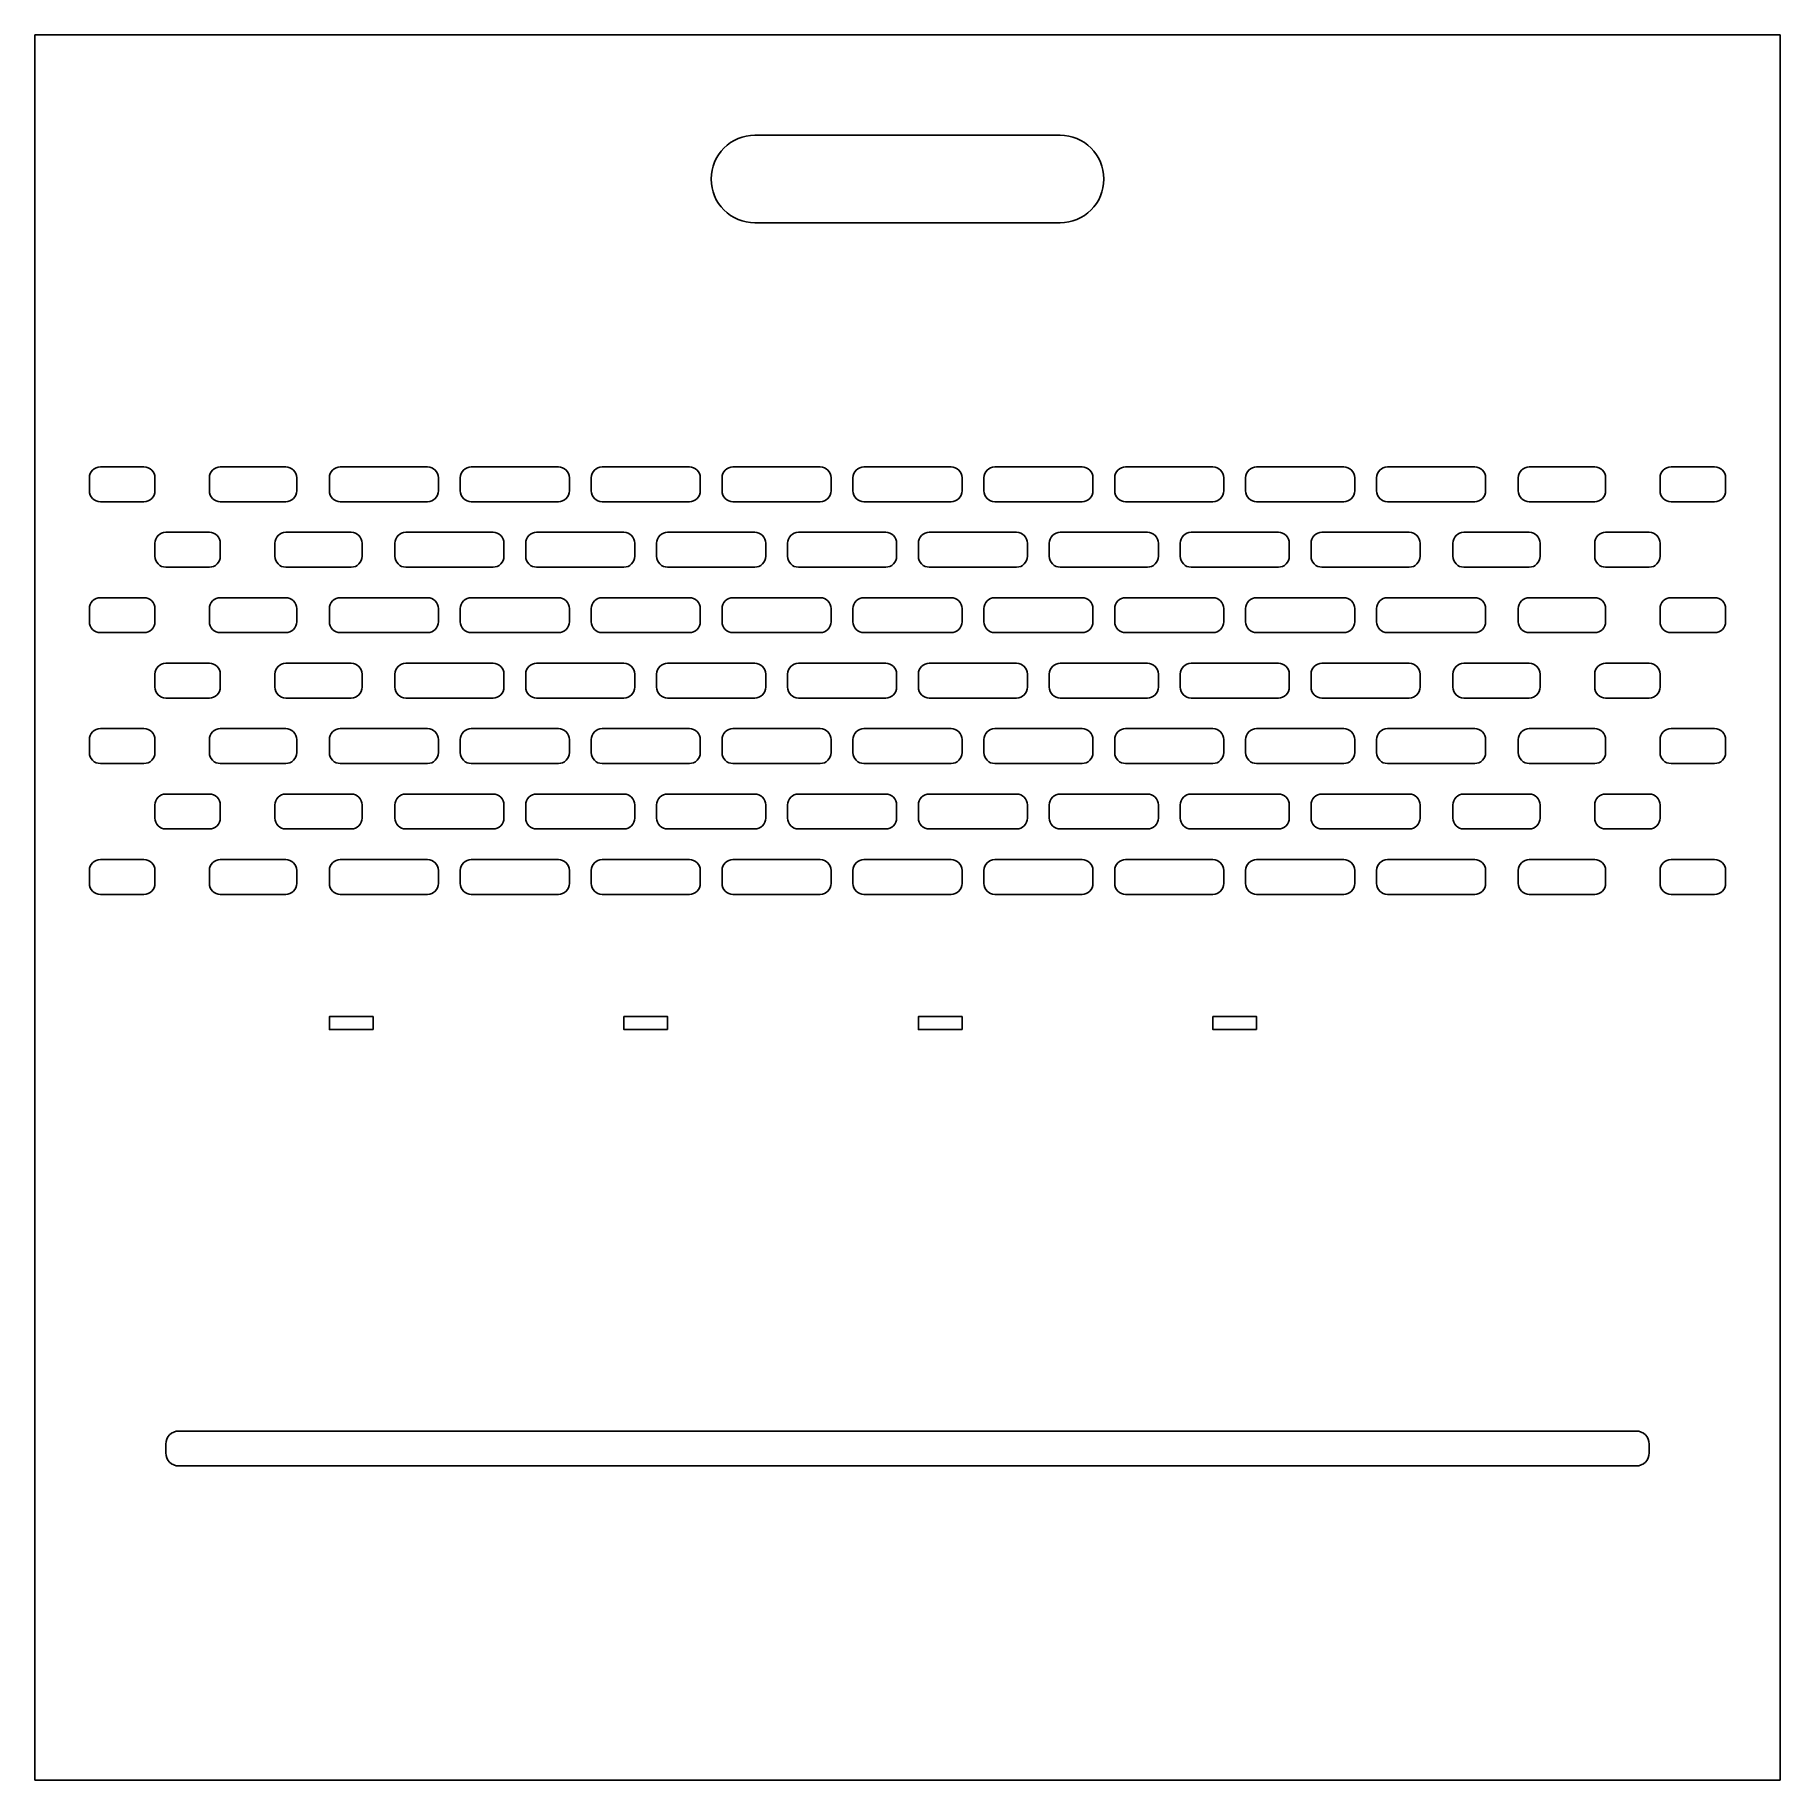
# Model space of a CAD drawing. Header units: millimetres. Extents: x 0 to 400, y 3 to 403.
import ezdxf

# ---------------------------------------------------------------- set-up
doc = ezdxf.new("R2010")
doc.units = ezdxf.units.MM
doc.layers.get('0').update_dxf_attribs({"linetype": 'CONTINUOUS'})

msp = doc.modelspace()

# ---------------------------------------------------------------- linework, layer by layer
for points in [[(400, 403), (0, 403), (0, 3), (400, 3)], [(77.5, 175), (67.5, 175), (67.5, 178), (77.5, 178)], [(145, 175), (135, 175), (135, 178), (145, 178)], [(212.5, 175), (202.5, 175), (202.5, 178), (212.5, 178)], [(280, 175), (270, 175), (270, 178), (280, 178)]]:
    msp.add_lwpolyline(points, close=True)
for points in [[(235, 359.94), (165, 359.94, -0.414214), (155, 369.94), (155, 370, -0.414214), (165, 380), (235, 380, -0.414214), (245, 370), (245, 369.94, -0.414214)], [(12.5, 298.5), (12.5, 301.5, -0.414214), (15, 304), (25, 304, -0.414214), (27.5, 301.5), (27.5, 298.5, -0.414214), (25, 296), (15, 296, -0.414214)], [(57.5, 296), (42.5, 296, -0.414214), (40, 298.5), (40, 301.5, -0.414214), (42.5, 304), (57.5, 304, -0.414214), (60, 301.5), (60, 298.5, -0.414214)], [(92.5, 301.5), (92.5, 298.5, -0.414214), (90, 296), (70, 296, -0.414214), (67.5, 298.5), (67.5, 301.5, -0.414214), (70, 304), (90, 304, -0.414214)], [(120, 296), (100, 296, -0.414214), (97.5, 298.5), (97.5, 301.5, -0.414214), (100, 304), (120, 304, -0.414214), (122.5, 301.5), (122.5, 298.5, -0.414214)], [(150, 296), (130, 296, -0.414214), (127.5, 298.5), (127.5, 301.5, -0.414214), (130, 304), (150, 304, -0.414214), (152.5, 301.5), (152.5, 298.5, -0.414214)], [(180, 296), (160, 296, -0.414214), (157.5, 298.5), (157.5, 301.5, -0.414214), (160, 304), (180, 304, -0.414214), (182.5, 301.5), (182.5, 298.5, -0.414214)], [(210, 296), (190, 296, -0.414214), (187.5, 298.5), (187.5, 301.5, -0.414214), (190, 304), (210, 304, -0.414214), (212.5, 301.5), (212.5, 298.5, -0.414214)], [(240, 296), (220, 296, -0.414214), (217.5, 298.5), (217.5, 301.5, -0.414214), (220, 304), (240, 304, -0.414214), (242.5, 301.5), (242.5, 298.5, -0.414214)], [(250, 304), (270, 304, -0.414214), (272.5, 301.5), (272.5, 298.5, -0.414214), (270, 296), (250, 296, -0.414214), (247.5, 298.5), (247.5, 301.5, -0.414214)], [(277.5, 298.5), (277.5, 301.5, -0.414214), (280, 304), (300, 304, -0.414214), (302.5, 301.5), (302.5, 298.5, -0.414214), (300, 296), (280, 296, -0.414214)], [(330, 296), (310, 296, -0.414214), (307.5, 298.5), (307.5, 301.5, -0.414214), (310, 304), (330, 304, -0.414214), (332.5, 301.5), (332.5, 298.5, -0.414214)], [(340, 298.5), (340, 301.5, -0.414214), (342.5, 304), (357.5, 304, -0.414214), (360, 301.5), (360, 298.5, -0.414214), (357.5, 296), (342.5, 296, -0.414214)], [(385, 296), (375, 296, -0.414214), (372.5, 298.5), (372.5, 301.5, -0.414214), (375, 304), (385, 304, -0.414214), (387.5, 301.5), (387.5, 298.5, -0.414214)], [(27.5, 283.5), (27.5, 286.5, -0.414214), (30, 289), (40, 289, -0.414214), (42.5, 286.5), (42.5, 283.5, -0.414214), (40, 281), (30, 281, -0.414214)], [(57.5, 289), (72.5, 289, -0.414214), (75, 286.5), (75, 283.5, -0.414214), (72.5, 281), (57.5, 281, -0.414214), (55, 283.5), (55, 286.5, -0.414214)], [(82.5, 283.5), (82.5, 286.5, -0.414214), (85, 289), (105, 289, -0.414214), (107.5, 286.5), (107.5, 283.5, -0.414214), (105, 281), (85, 281, -0.414214)], [(135, 281), (115, 281, -0.414214), (112.5, 283.5), (112.5, 286.5, -0.414214), (115, 289), (135, 289, -0.414214), (137.5, 286.5), (137.5, 283.5, -0.414214)], [(145, 289), (165, 289, -0.414214), (167.5, 286.5), (167.5, 283.5, -0.414214), (165, 281), (145, 281, -0.414214), (142.5, 283.5), (142.5, 286.5, -0.414214)], [(195, 281), (175, 281, -0.414214), (172.5, 283.5), (172.5, 286.5, -0.414214), (175, 289), (195, 289, -0.414214), (197.5, 286.5), (197.5, 283.5, -0.414214)], [(225, 281), (205, 281, -0.414214), (202.5, 283.5), (202.5, 286.5, -0.414214), (205, 289), (225, 289, -0.414214), (227.5, 286.5), (227.5, 283.5, -0.414214)], [(232.5, 283.5), (232.5, 286.5, -0.414214), (235, 289), (255, 289, -0.414214), (257.5, 286.5), (257.5, 283.5, -0.414214), (255, 281), (235, 281, -0.414214)], [(265, 289), (285, 289, -0.414214), (287.5, 286.5), (287.5, 283.5, -0.414214), (285, 281), (265, 281, -0.414214), (262.5, 283.5), (262.5, 286.5, -0.414214)], [(292.5, 283.5), (292.5, 286.5, -0.414214), (295, 289), (315, 289, -0.414214), (317.5, 286.5), (317.5, 283.5, -0.414214), (315, 281), (295, 281, -0.414214)], [(342.5, 281), (327.5, 281, -0.414214), (325, 283.5), (325, 286.5, -0.414214), (327.5, 289), (342.5, 289, -0.414214), (345, 286.5), (345, 283.5, -0.414214)], [(357.5, 283.5), (357.5, 286.5, -0.414214), (360, 289), (370, 289, -0.414214), (372.5, 286.5), (372.5, 283.5, -0.414214), (370, 281), (360, 281, -0.414214)], [(12.5, 268.5), (12.5, 271.5, -0.414214), (15, 274), (25, 274, -0.414214), (27.5, 271.5), (27.5, 268.5, -0.414214), (25, 266), (15, 266, -0.414214)], [(40, 268.5), (40, 271.5, -0.414214), (42.5, 274), (57.5, 274, -0.414214), (60, 271.5), (60, 268.5, -0.414214), (57.5, 266), (42.5, 266, -0.414214)], [(70, 274), (90, 274, -0.414214), (92.5, 271.5), (92.5, 268.5, -0.414214), (90, 266), (70, 266, -0.414214), (67.5, 268.5), (67.5, 271.5, -0.414214)], [(100, 274), (120, 274, -0.414214), (122.5, 271.5), (122.5, 268.5, -0.414214), (120, 266), (100, 266, -0.414214), (97.5, 268.5), (97.5, 271.5, -0.414214)], [(152.5, 271.5), (152.5, 268.5, -0.414214), (150, 266), (130, 266, -0.414214), (127.5, 268.5), (127.5, 271.5, -0.414214), (130, 274), (150, 274, -0.414214)], [(160, 274), (180, 274, -0.414214), (182.5, 271.5), (182.5, 268.5, -0.414214), (180, 266), (160, 266, -0.414214), (157.5, 268.5), (157.5, 271.5, -0.414214)], [(212.5, 271.5), (212.5, 268.5, -0.414214), (210, 266), (190, 266, -0.414214), (187.5, 268.5), (187.5, 271.5, -0.414214), (190, 274), (210, 274, -0.414214)], [(220, 274), (240, 274, -0.414214), (242.5, 271.5), (242.5, 268.5, -0.414214), (240, 266), (220, 266, -0.414214), (217.5, 268.5), (217.5, 271.5, -0.414214)], [(270, 266), (250, 266, -0.414214), (247.5, 268.5), (247.5, 271.5, -0.414214), (250, 274), (270, 274, -0.414214), (272.5, 271.5), (272.5, 268.5, -0.414214)], [(300, 266), (280, 266, -0.414214), (277.5, 268.5), (277.5, 271.5, -0.414214), (280, 274), (300, 274, -0.414214), (302.5, 271.5), (302.5, 268.5, -0.414214)], [(330, 266), (310, 266, -0.414214), (307.5, 268.5), (307.5, 271.5, -0.414214), (310, 274), (330, 274, -0.414214), (332.5, 271.5), (332.5, 268.5, -0.414214)], [(342.5, 274), (357.5, 274, -0.414214), (360, 271.5), (360, 268.5, -0.414214), (357.5, 266), (342.5, 266, -0.414214), (340, 268.5), (340, 271.5, -0.414214)], [(375, 274), (385, 274, -0.414214), (387.5, 271.5), (387.5, 268.5, -0.414214), (385, 266), (375, 266, -0.414214), (372.5, 268.5), (372.5, 271.5, -0.414214)], [(40, 251), (30, 251, -0.414214), (27.5, 253.5), (27.5, 256.5, -0.414214), (30, 259), (40, 259, -0.414214), (42.5, 256.5), (42.5, 253.5, -0.414214)], [(55, 253.5), (55, 256.5, -0.414214), (57.5, 259), (72.5, 259, -0.414214), (75, 256.5), (75, 253.5, -0.414214), (72.5, 251), (57.5, 251, -0.414214)], [(85, 259), (105, 259, -0.414214), (107.5, 256.5), (107.5, 253.5, -0.414214), (105, 251), (85, 251, -0.414214), (82.5, 253.5), (82.5, 256.5, -0.414214)], [(115, 259), (135, 259, -0.414214), (137.5, 256.5), (137.5, 253.5, -0.414214), (135, 251), (115, 251, -0.414214), (112.5, 253.5), (112.5, 256.5, -0.414214)], [(165, 251), (145, 251, -0.414214), (142.5, 253.5), (142.5, 256.5, -0.414214), (145, 259), (165, 259, -0.414214), (167.5, 256.5), (167.5, 253.5, -0.414214)], [(195, 251), (175, 251, -0.414214), (172.5, 253.5), (172.5, 256.5, -0.414214), (175, 259), (195, 259, -0.414214), (197.5, 256.5), (197.5, 253.5, -0.414214)], [(205, 259), (225, 259, -0.414214), (227.5, 256.5), (227.5, 253.5, -0.414214), (225, 251), (205, 251, -0.414214), (202.5, 253.5), (202.5, 256.5, -0.414214)], [(235, 259), (255, 259, -0.414214), (257.5, 256.5), (257.5, 253.5, -0.414214), (255, 251), (235, 251, -0.414214), (232.5, 253.5), (232.5, 256.5, -0.414214)], [(265, 259), (285, 259, -0.414214), (287.5, 256.5), (287.5, 253.5, -0.414214), (285, 251), (265, 251, -0.414214), (262.5, 253.5), (262.5, 256.5, -0.414214)], [(315, 251), (295, 251, -0.414214), (292.5, 253.5), (292.5, 256.5, -0.414214), (295, 259), (315, 259, -0.414214), (317.5, 256.5), (317.5, 253.5, -0.414214)], [(342.5, 251), (327.5, 251, -0.414214), (325, 253.5), (325, 256.5, -0.414214), (327.5, 259), (342.5, 259, -0.414214), (345, 256.5), (345, 253.5, -0.414214)], [(372.5, 256.5), (372.5, 253.5, -0.414214), (370, 251), (360, 251, -0.414214), (357.5, 253.5), (357.5, 256.5, -0.414214), (360, 259), (370, 259, -0.414214)], [(27.5, 241.5), (27.5, 238.5, -0.414214), (25, 236), (15, 236, -0.414214), (12.5, 238.5), (12.5, 241.5, -0.414214), (15, 244), (25, 244, -0.414214)], [(60, 241.5), (60, 238.5, -0.414214), (57.5, 236), (42.5, 236, -0.414214), (40, 238.5), (40, 241.5, -0.414214), (42.5, 244), (57.5, 244, -0.414214)], [(67.5, 238.5), (67.5, 241.5, -0.414214), (70, 244), (90, 244, -0.414214), (92.5, 241.5), (92.5, 238.5, -0.414214), (90, 236), (70, 236, -0.414214)], [(100, 244), (120, 244, -0.414214), (122.5, 241.5), (122.5, 238.5, -0.414214), (120, 236), (100, 236, -0.414214), (97.5, 238.5), (97.5, 241.5, -0.414214)], [(127.5, 238.5), (127.5, 241.5, -0.414214), (130, 244), (150, 244, -0.414214), (152.5, 241.5), (152.5, 238.5, -0.414214), (150, 236), (130, 236, -0.414214)], [(160, 244), (180, 244, -0.414214), (182.5, 241.5), (182.5, 238.5, -0.414214), (180, 236), (160, 236, -0.414214), (157.5, 238.5), (157.5, 241.5, -0.414214)], [(210, 236), (190, 236, -0.414214), (187.5, 238.5), (187.5, 241.5, -0.414214), (190, 244), (210, 244, -0.414214), (212.5, 241.5), (212.5, 238.5, -0.414214)], [(240, 236), (220, 236, -0.414214), (217.5, 238.5), (217.5, 241.5, -0.414214), (220, 244), (240, 244, -0.414214), (242.5, 241.5), (242.5, 238.5, -0.414214)], [(250, 244), (270, 244, -0.414214), (272.5, 241.5), (272.5, 238.5, -0.414214), (270, 236), (250, 236, -0.414214), (247.5, 238.5), (247.5, 241.5, -0.414214)], [(280, 244), (300, 244, -0.414214), (302.5, 241.5), (302.5, 238.5, -0.414214), (300, 236), (280, 236, -0.414214), (277.5, 238.5), (277.5, 241.5, -0.414214)], [(330, 236), (310, 236, -0.414214), (307.5, 238.5), (307.5, 241.5, -0.414214), (310, 244), (330, 244, -0.414214), (332.5, 241.5), (332.5, 238.5, -0.414214)], [(342.5, 244), (357.5, 244, -0.414214), (360, 241.5), (360, 238.5, -0.414214), (357.5, 236), (342.5, 236, -0.414214), (340, 238.5), (340, 241.5, -0.414214)], [(387.5, 241.5), (387.5, 238.5, -0.414214), (385, 236), (375, 236, -0.414214), (372.5, 238.5), (372.5, 241.5, -0.414214), (375, 244), (385, 244, -0.414214)], [(30, 229), (40, 229, -0.414214), (42.5, 226.5), (42.5, 223.5, -0.414214), (40, 221), (30, 221, -0.414214), (27.5, 223.5), (27.5, 226.5, -0.414214)], [(55, 223.5), (55, 226.5, -0.414214), (57.5, 229), (72.5, 229, -0.414214), (75, 226.5), (75, 223.5, -0.414214), (72.5, 221), (57.5, 221, -0.414214)], [(107.5, 226.5), (107.5, 223.5, -0.414214), (105, 221), (85, 221, -0.414214), (82.5, 223.5), (82.5, 226.5, -0.414214), (85, 229), (105, 229, -0.414214)], [(135, 221), (115, 221, -0.414214), (112.5, 223.5), (112.5, 226.5, -0.414214), (115, 229), (135, 229, -0.414214), (137.5, 226.5), (137.5, 223.5, -0.414214)], [(142.5, 223.5), (142.5, 226.5, -0.414214), (145, 229), (165, 229, -0.414214), (167.5, 226.5), (167.5, 223.5, -0.414214), (165, 221), (145, 221, -0.414214)], [(175, 229), (195, 229, -0.414214), (197.5, 226.5), (197.5, 223.5, -0.414214), (195, 221), (175, 221, -0.414214), (172.5, 223.5), (172.5, 226.5, -0.414214)], [(202.5, 223.5), (202.5, 226.5, -0.414214), (205, 229), (225, 229, -0.414214), (227.5, 226.5), (227.5, 223.5, -0.414214), (225, 221), (205, 221, -0.414214)], [(232.5, 223.5), (232.5, 226.5, -0.414214), (235, 229), (255, 229, -0.414214), (257.5, 226.5), (257.5, 223.5, -0.414214), (255, 221), (235, 221, -0.414214)], [(287.5, 226.5), (287.5, 223.5, -0.414214), (285, 221), (265, 221, -0.414214), (262.5, 223.5), (262.5, 226.5, -0.414214), (265, 229), (285, 229, -0.414214)], [(292.5, 223.5), (292.5, 226.5, -0.414214), (295, 229), (315, 229, -0.414214), (317.5, 226.5), (317.5, 223.5, -0.414214), (315, 221), (295, 221, -0.414214)], [(327.5, 229), (342.5, 229, -0.414214), (345, 226.5), (345, 223.5, -0.414214), (342.5, 221), (327.5, 221, -0.414214), (325, 223.5), (325, 226.5, -0.414214)], [(360, 229), (370, 229, -0.414214), (372.5, 226.5), (372.5, 223.5, -0.414214), (370, 221), (360, 221, -0.414214), (357.5, 223.5), (357.5, 226.5, -0.414214)], [(12.5, 208.5), (12.5, 211.5, -0.414214), (15, 214), (25, 214, -0.414214), (27.5, 211.5), (27.5, 208.5, -0.414214), (25, 206), (15, 206, -0.414214)], [(42.5, 214), (57.5, 214, -0.414214), (60, 211.5), (60, 208.5, -0.414214), (57.5, 206), (42.5, 206, -0.414214), (40, 208.5), (40, 211.5, -0.414214)], [(67.5, 208.5), (67.5, 211.5, -0.414214), (70, 214), (90, 214, -0.414214), (92.5, 211.5), (92.5, 208.5, -0.414214), (90, 206), (70, 206, -0.414214)], [(97.5, 208.5), (97.5, 211.5, -0.414214), (100, 214), (120, 214, -0.414214), (122.5, 211.5), (122.5, 208.5, -0.414214), (120, 206), (100, 206, -0.414214)], [(130, 214), (150, 214, -0.414214), (152.5, 211.5), (152.5, 208.5, -0.414214), (150, 206), (130, 206, -0.414214), (127.5, 208.5), (127.5, 211.5, -0.414214)], [(157.5, 208.5), (157.5, 211.5, -0.414214), (160, 214), (180, 214, -0.414214), (182.5, 211.5), (182.5, 208.5, -0.414214), (180, 206), (160, 206, -0.414214)], [(190, 214), (210, 214, -0.414214), (212.5, 211.5), (212.5, 208.5, -0.414214), (210, 206), (190, 206, -0.414214), (187.5, 208.5), (187.5, 211.5, -0.414214)], [(217.5, 208.5), (217.5, 211.5, -0.414214), (220, 214), (240, 214, -0.414214), (242.5, 211.5), (242.5, 208.5, -0.414214), (240, 206), (220, 206, -0.414214)], [(272.5, 211.5), (272.5, 208.5, -0.414214), (270, 206), (250, 206, -0.414214), (247.5, 208.5), (247.5, 211.5, -0.414214), (250, 214), (270, 214, -0.414214)], [(300, 206), (280, 206, -0.414214), (277.5, 208.5), (277.5, 211.5, -0.414214), (280, 214), (300, 214, -0.414214), (302.5, 211.5), (302.5, 208.5, -0.414214)], [(332.5, 211.5), (332.5, 208.5, -0.414214), (330, 206), (310, 206, -0.414214), (307.5, 208.5), (307.5, 211.5, -0.414214), (310, 214), (330, 214, -0.414214)], [(357.5, 206), (342.5, 206, -0.414214), (340, 208.5), (340, 211.5, -0.414214), (342.5, 214), (357.5, 214, -0.414214), (360, 211.5), (360, 208.5, -0.414214)], [(385, 206), (375, 206, -0.414214), (372.5, 208.5), (372.5, 211.5, -0.414214), (375, 214), (385, 214, -0.414214), (387.5, 211.5), (387.5, 208.5, -0.414214)], [(30, 78), (30, 80, -0.414214), (33, 83), (367, 83, -0.414214), (370, 80), (370, 78, -0.414214), (367, 75), (33, 75, -0.414214)]]:
    msp.add_lwpolyline(points, format="xyb", close=True)

doc.saveas('drawing.dxf')
